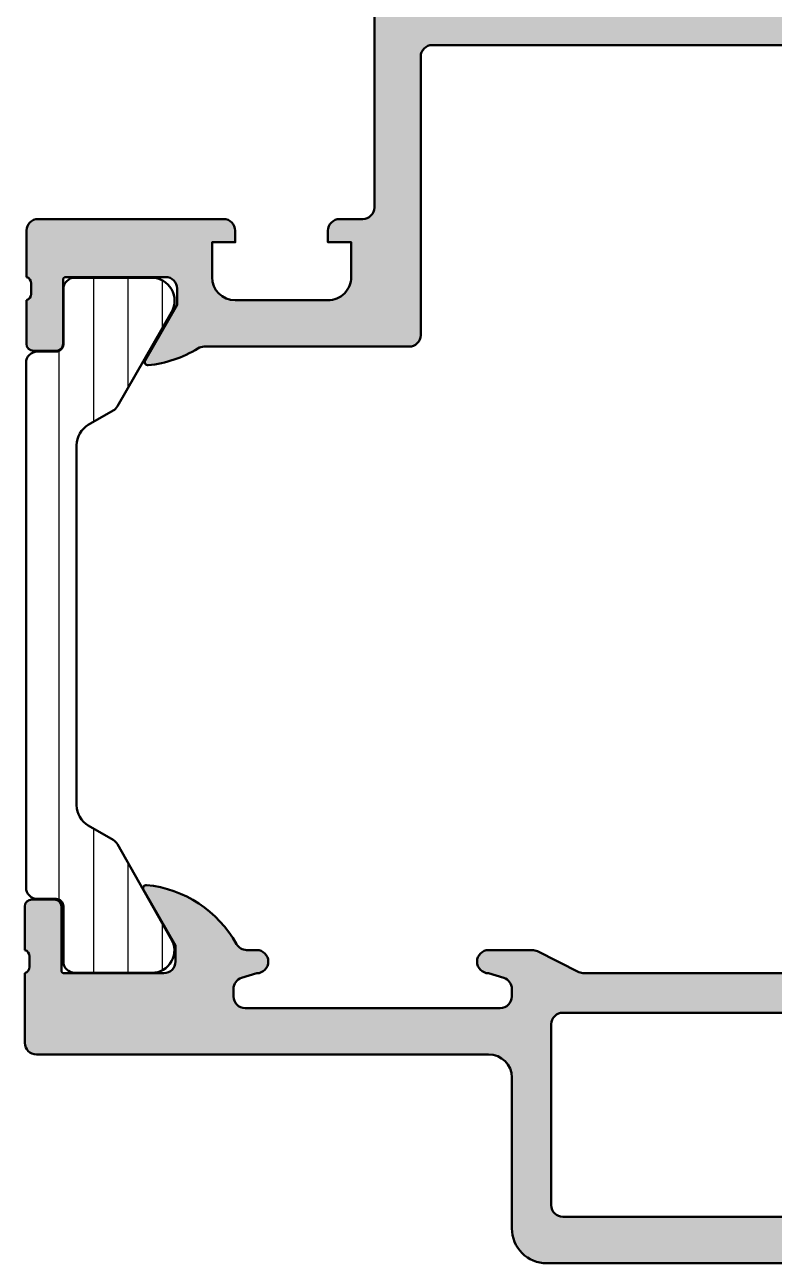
# Model space of a CAD drawing. Extents: x 0 to 77, y 0 to 90.
# Drawn here: x 0 to 32.3, y 0 to 53.4 of the extents above; entities that cross this region are included whole.
import ezdxf

# ---------------------------------------------------------------- set-up
doc = ezdxf.new("R2010")
doc.units = 0
for name, color, linetype, lineweight in [('0S-Alu contour', 7, 'Continuous', 50), ('0S-Alu hatch', 252, 'Continuous', 25), ('0S-Plastic contour', 254, 'Continuous', 50), ('0S-Plastic hatch', 253, 'Continuous', 25)]:
    doc.layers.add(name, color=color, linetype=linetype, lineweight=lineweight)

# ---------------------------------------------------------------- blocks, each defined once
blk = doc.blocks.new('284667__4654835F_B200_4663_AB99_54CA2F3E18E3___2FA3A716_C423_4C07_931E_E2A5D1A130B8_')
at = {"layer": '0S-Plastic hatch'}
h = blk.add_hatch(dxfattribs=at)
h.set_pattern_fill('ANSI31', color=256, scale=0.4680000000000001, angle=45, style=0)
h.set_pattern_definition([(90, (0, 0), (-1.4859, 0), [])])
edge = h.paths.add_edge_path()
edge.add_line((0.0543415525149698, 38.81053279069149), (0.0543415525151971, 16.19052602776552))
edge.add_arc((0.5443415525149115, 16.19052602776553), 0.4899999999997143, 180, 270.000079478924)
edge.add_line((0.5443422322276775, 15.70052602776628), (1.354329855271579, 15.70052715135641))
edge.add_ellipse((1.354330285293944, 15.3905271513566), major_axis=(-0.3100000000001104, 0), ratio=1, start_angle=180.0000397532266, end_angle=270.0000794789244, ccw=False)
edge.add_line((1.664330285293981, 15.39052736644912), (1.664331936645908, 13.01053250248621))
edge.add_arc((2.154334988424601, 13.01053284247481), 0.4900030517788111, 180.0000397532265, 270.0000000000017)
edge.add_line((2.154334988424615, 12.520529790696), (5.472567780732997, 12.52052979069832))
edge.add_arc((5.488499559655194, 13.48290635675195), 0.9625084292975266, 269.0515767422282, 392.7770683074696)
edge.add_line((6.297760617354125, 14.00398122369604), (3.996704089568815, 18.06370506614722))
edge.add_arc((3.571910046367584, 17.81947152860241), 0.4900000000009175, 29.89656660564373, 60.00684967706067)
edge.add_line((3.816859313529469, 18.24385326303234), (2.739446124284476, 18.86572633089807))
edge.add_ellipse((3.24434155251523, 19.74047235492555), major_axis=(-1.010000000000102, 0), ratio=1, start_angle=0, end_angle=60.0068496770603, ccw=False)
edge.add_line((2.234341552515129, 19.74047235492555), (2.234341552515012, 35.26058646353136))
edge.add_ellipse((3.244341552515102, 35.26058646353136), major_axis=(-1.01000000000009, 0), ratio=1, start_angle=299.99315032295556, end_angle=360, ccw=False)
edge.add_line((2.739446124284114, 36.1353324875587), (3.816859313529857, 36.75720555542524))
edge.add_arc((3.571910046368316, 37.18158728985429), 0.4899999999999763, 299.9931503229563, 330.1034333943558)
edge.add_line((3.99670408956873, 36.93735375230995), (6.330825133321633, 40.99707759476104))
edge.add_arc((5.472567780732953, 41.49052902775886), 0.9900000000000645, 330.1034333943548, 450.000000000002)
edge.add_line((5.472567780732918, 42.48052902775891), (2.154334988424814, 42.48052902776114))
edge.add_arc((2.154334988424839, 41.9905259759822), 0.4900030517789347, 90.00000000000291, 179.9996471734568)
edge.add_line((1.664331936655194, 41.99052899341423), (1.664330285293868, 39.61053145200695))
edge.add_ellipse((1.354330285294032, 39.61053166710044), major_axis=(-0.3099999999999099, 0), ratio=1, start_angle=89.99992052104591, end_angle=179.9999602467736, ccw=False)
edge.add_line((1.354329855271508, 39.30053166710083), (0.544342232227578, 39.30053279069092))
edge.add_arc((0.544341552514851, 38.81053279069151), 0.4899999999998837, 89.99992052108053, 180)
at = {"layer": '0S-Plastic contour', "color": 7}
for points in [[(5.472567780732918, 42.48052902775891), (2.154334988424814, 42.48052902776114)], [(1.664331936655194, 41.99052899341423), (1.664330285293868, 39.61053145200695)], [(3.99670408956873, 36.93735375230995), (6.330825133321633, 40.99707759476104)], [(1.354329855271508, 39.30053166710083), (0.544342232227578, 39.30053279069092)], [(0.0543415525149698, 38.81053279069149), (0.0543415525151971, 16.19052602776552)], [(2.739446124284114, 36.1353324875587), (3.816859313529857, 36.75720555542524)], [(2.234341552515129, 19.74047235492555), (2.234341552515012, 35.26058646353136)], [(3.816859313529469, 18.24385326303234), (2.739446124284476, 18.86572633089807)], [(6.297760617354125, 14.00398122369604), (3.996704089568815, 18.06370506614722)], [(0.5443422322276775, 15.70052602776628), (1.354329855271579, 15.70052715135641)], [(1.664330285293981, 15.39052736644912), (1.664331936645908, 13.01053250248621)], [(2.154334988424615, 12.520529790696), (5.472567780732997, 12.52052979069832)]]:
    blk.add_lwpolyline(points, dxfattribs=at)
for centre, radius, start, end in [((2.154334988424839, 41.9905259759822), 0.4900030517789347, 90.00000000000291, 179.9996471734568), ((5.472567780732953, 41.49052902775886), 0.9900000000000645, 330.1034333943548, 90.00000000000206), ((0.544341552514851, 38.81053279069151), 0.4899999999998837, 89.99992052108053, 180), ((3.571910046368316, 37.18158728985429), 0.4899999999999763, 299.9931503229563, 330.1034333943558), ((3.571910046367584, 17.81947152860241), 0.4900000000009175, 29.89656660564373, 60.00684967706067), ((0.5443415525149115, 16.19052602776553), 0.4899999999997143, 180, 270.000079478924), ((5.488499559655194, 13.48290635675195), 0.9625084292975266, 269.0515767422282, 32.77706830746964), ((2.154334988424601, 13.01053284247481), 0.4900030517788111, 180.0000397532265, 270.0000000000017)]:
    blk.add_arc(centre, radius, start, end, dxfattribs=at)
at = {"layer": '0S-Plastic contour', "color": 7, "extrusion": (0, 0, -1)}
for centre, radius, start, end in [((-1.354330285294032, 39.61053166710044), 0.3099999999999099, 180.0000397532265, 270.0000794789541), ((-3.244341552515102, 35.26058646353136), 1.01000000000009, 0, 60.00684967704444), ((-3.24434155251523, 19.74047235492555), 1.010000000000102, 299.9931503229397, 0), ((-1.354330285293944, 15.3905271513566), 0.3100000000001104, 89.99992052107557, 179.9999602467734)]:
    blk.add_arc(centre, radius, start, end, dxfattribs=at)
blk = doc.blocks.new('438080__EAB8A43A_E5EA_4B42_A806_507059F08C2A_')
at = {"layer": '0S-Alu hatch'}
h = blk.add_hatch(color=256, dxfattribs=at)
edge = h.paths.add_edge_path()
edge.add_arc((14.57237101104775, 87.51978678155895), 0.5000000000000818, 180, 258.7504882437624)
edge.add_line((14.47483002890507, 87.02939331014775), (14.66991199319043, 86.99059082295322))
edge.add_ellipse((14.57237101104792, 86.50019735154287), major_axis=(-0.4999999999992401, 0), ratio=1, start_angle=180, end_angle=258.7504882437632, ccw=False)
edge.add_line((15.07237101104716, 86.50019735154287), (15.07237101104722, 72.5295880670325))
edge.add_ellipse((14.57237101104768, 72.5295880670325), major_axis=(-0.4999999999995346, 0), ratio=1, start_angle=101.2495117562068, end_angle=180, ccw=False)
edge.add_line((14.66991199318999, 72.0391945956218), (14.47483002890496, 72.00039210842743))
edge.add_arc((14.57237101104729, 71.50999863701658), 0.4999999999996799, 101.2495117562064, 180)
edge.add_line((14.07237101104761, 71.50999863701657), (14.07237101104765, 69.5295880670331))
edge.add_arc((14.57237101104731, 69.52958806703313), 0.499999999999667, 180, 258.7504882436367)
edge.add_line((14.47483002890364, 69.03919459562256), (14.66991199319118, 69.00039210842714))
edge.add_ellipse((14.57237101104749, 68.50999863701654), major_axis=(-0.4999999999996934, 0), ratio=1, start_angle=179.9976988959704, end_angle=258.7504882436355, ccw=False)
edge.add_line((15.07237101064394, 68.50997855609472), (15.07144728778216, 45.50997719310258))
edge.add_ellipse((14.57144728818541, 45.50999727403315), major_axis=(-0.499999999999993, 0), ratio=1, start_angle=89.9999999999992, end_angle=179.9976988948617, ccw=False)
edge.add_line((14.5714472881854, 45.00999727403316), (13.57237101104801, 45.00999727403317))
edge.add_arc((13.57237101104801, 44.50999727403302), 0.5000000000001421, 89.9999999999992, 180)
edge.add_line((13.07237101104786, 44.509997274033), (13.0723710110479, 44.00999727403316))
edge.add_line((13.0723710110479, 44.00999727403316), (14.07237101104764, 44.00999727403305))
edge.add_line((14.07237101104764, 44.00999727403305), (14.07237101104775, 42.50999727403331))
edge.add_ellipse((13.07237101104757, 42.50999727403324), major_axis=(-1.000000000000184, 0), ratio=1, start_angle=89.9999999999983, end_angle=180, ccw=False)
edge.add_line((13.07237101104754, 41.50999727403305), (9.0723710110478, 41.50999727403316))
edge.add_ellipse((9.072371011047826, 42.50999727403312), major_axis=(-0.9999999999999573, 0), ratio=1, start_angle=0, end_angle=89.9999999999983, ccw=False)
edge.add_line((8.07237101104787, 42.50999727403318), (8.072371011047956, 44.00999727403305))
edge.add_line((8.072371011047956, 44.00999727403305), (9.072371011047814, 44.00999727403305))
edge.add_line((9.072371011047814, 44.00999727403305), (9.072371011048103, 44.50999727403277))
edge.add_arc((8.572371011048117, 44.50999727403305), 0.4999999999999858, 0, 90.00000000000081)
edge.add_line((8.57237101104811, 45.00999727403304), (0.5723671963501147, 45.00999727403294))
edge.add_arc((0.5723671963501218, 44.50999727403293), 0.5000000000000071, 90.00000000000081, 180)
edge.add_line((0.0723671963501147, 44.50999727403291), (0.0723671963502071, 42.50999727403323))
edge.add_ellipse((-0.0064692501928327, 42.24247668204012), major_axis=(-0.2788950563274266, 0), ratio=1, start_angle=178.8354106259151, end_angle=253.5801235805082, ccw=False)
edge.add_line((0.2723681963502109, 42.2368082740418), (0.2723681963502074, 41.78321427404141))
edge.add_ellipse((-0.0064998992929617, 41.77755361456468), major_axis=(-0.2789255417371439, 0), ratio=1, start_angle=106.4245945553553, end_angle=181.1628700728195, ccw=False)
edge.add_line((0.0723671963502071, 41.51001027404174), (0.0723671963502106, 39.62999927403323))
edge.add_arc((0.3723671963502042, 39.62999927403323), 0.2999999999999936, 180, 269.9999999999986)
edge.add_line((0.3723671963501971, 39.32999927403324), (1.352341515392986, 39.32999927403324))
edge.add_arc((1.352341515392989, 39.62999927403324), 0.3000000000000043, 269.9999999999993, 360)
edge.add_line((1.652341515392993, 39.62999927403324), (1.65234151539299, 42.38999727403323))
edge.add_ellipse((1.772341515392987, 42.38999727403323), major_axis=(-0.1199999999999974, 0), ratio=1, start_angle=270, end_angle=360, ccw=False)
edge.add_line((1.772341515392987, 42.50999727403324), (6.072367196350207, 42.50999727403323))
edge.add_ellipse((6.072367196350207, 42.00999727403323), major_axis=(-0.5, 0), ratio=1, start_angle=180, end_angle=270, ccw=False)
edge.add_line((6.572367196350207, 42.00999727403323), (6.572367196350207, 41.30999727403323))
edge.add_line((6.572367196350207, 41.30999727403323), (5.190871738727841, 38.91717695100569))
edge.add_arc((5.310486980998508, 38.84811705868154), 0.138119784648302, 150.0000000000014, 275.6225775507937)
edge.add_arc((4.834143955176326, 43.686606135881), 4.999999999999972, 275.6225775507945, 301.7565002298829)
edge.add_ellipse((7.728851117098912, 39.00999727403319), major_axis=(-0.4999999999999789, 0), ratio=1, start_angle=270, end_angle=301.7565002298826, ccw=False)
edge.add_line((7.728851117098912, 39.50999727403317), (16.57117885868404, 39.50999727403315))
edge.add_arc((16.57117885868404, 40.00999727403324), 0.5000000000000924, 270, 359.9973363370521)
edge.add_line((17.07117885814381, 40.0099740291893), (17.07173673653686, 52.01002051887662))
edge.add_ellipse((17.57173673599644, 52.0099972740335), major_axis=(-0.4999999999998933, 0), ratio=1, start_angle=270, end_angle=359.997336337189, ccw=False)
edge.add_line((17.57173673599644, 52.50999727403339), (49.07233667877129, 52.50999727403339))
edge.add_ellipse((49.07233667877128, 52.00999727403303), major_axis=(-0.5000000000003624, 0), ratio=1, start_angle=197.7484163560698, end_angle=269.9999999999992, ccw=False)
edge.add_arc((54.31055991994523, 53.68660613588086), 4.999999999999781, 197.7484163560698, 264.3774224492062)
edge.add_arc((53.83421689412314, 48.84811705868156), 0.1381197846482883, 264.3774224492046, 390.0000000000012)
edge.add_line((53.95383213639379, 48.91717695100571), (52.57233667877143, 51.30999727403327))
edge.add_line((52.57233667877143, 51.30999727403327), (52.57233667877142, 52.00999727403328))
edge.add_ellipse((53.07233667877142, 52.00999727403328), major_axis=(-0.5, 0), ratio=1, start_angle=270, end_angle=360, ccw=False)
edge.add_line((53.07233667877142, 52.50999727403328), (57.37236235972863, 52.50999727403326))
edge.add_ellipse((57.37236235972865, 52.38999727403325), major_axis=(-0.1200000000000045, 0), ratio=1, start_angle=180, end_angle=270.00000000000676, ccw=False)
edge.add_line((57.49236235972865, 52.38999727403325), (57.49236235972865, 49.62999927403328))
edge.add_arc((57.79236235972866, 49.62999927403328), 0.3000000000000114, 180, 270)
edge.add_line((57.79236235972866, 49.32999927403327), (58.77233667877142, 49.32999927403328))
edge.add_arc((58.77233667877142, 49.62999927403329), 0.3000000000000114, 270, 360)
edge.add_line((59.07233667877143, 49.62999927403329), (59.07233667877142, 51.5100102740418))
edge.add_ellipse((59.15120377441461, 51.77755361456473), major_axis=(-0.2789255417371551, 0), ratio=1, start_angle=-1.1628700728286958, end_angle=73.57540544464229, ccw=False)
edge.add_line((58.87233567877142, 51.78321427404151), (58.87233567877142, 52.23680827404178))
edge.add_ellipse((59.15117312531446, 52.24247668204014), major_axis=(-0.2788950563274162, 0), ratio=1, start_angle=-73.5801235805111, end_angle=1.1645893740940778, ccw=False)
edge.add_line((59.07233667877143, 52.50999727403325), (59.07233667877163, 53.80999727403329))
edge.add_arc((58.57233667877157, 53.80999727403336), 0.500000000000057, 0, 90)
edge.add_line((58.57233667877157, 54.30999727403342), (54.57233667877158, 54.30999727403342))
edge.add_ellipse((54.57233667877158, 54.80999727403338), major_axis=(-0.4999999999999574, 0), ratio=1, start_angle=0, end_angle=90, ccw=False)
edge.add_line((54.07233667877163, 54.80999727403338), (54.07233667877163, 67.50999727403328))
edge.add_ellipse((54.59736363276429, 68.00999727403328), major_axis=(-0.7250195186467849, 0), ratio=1, start_angle=-43.601349951590976, end_angle=43.60134995159109, ccw=False)
edge.add_line((54.07233667877163, 68.50999727403328), (54.07233667877163, 72.50996980821301))
edge.add_ellipse((54.59736363276429, 73.00996980821301), major_axis=(-0.7250195186467849, 0), ratio=1, start_angle=-43.601349951590976, end_angle=43.60134995159109, ccw=False)
edge.add_line((54.07233667877163, 73.50996980821301), (54.07233667877163, 80.20999727403333))
edge.add_line((54.07233667877163, 80.20999727403333), (56.57233667877154, 80.20999727403333))
edge.add_arc((56.57233667877154, 80.70999727403343), 0.5000000000000995, 270, 360)
edge.add_line((57.07233667877163, 80.70999727403346), (57.07233667877162, 81.00999727403324))
edge.add_arc((56.57233667877157, 81.00999727403322), 0.500000000000057, 0, 90)
edge.add_line((56.57233667877157, 81.5099972740333), (47.57233667877168, 81.5099972740333))
edge.add_ellipse((47.57233667877168, 82.00999727403332), major_axis=(-0.500000000000057, 0), ratio=1, start_angle=0, end_angle=90.0000000000008, ccw=False)
edge.add_line((47.07233667877162, 82.00999727403332), (47.07233667877162, 89.5099972740332))
edge.add_arc((46.57233667877152, 89.50999727403317), 0.5000000000001031, 0, 89.99999999999837)
edge.add_line((46.57233667877153, 90.00999727403327), (14.57240206368328, 90.0099972749148))
edge.add_arc((14.57240206368328, 89.50996622139864), 0.5000310535161674, 89.99999999999959, 180)
edge.add_line((14.07237101016711, 89.50996622139863), (14.07237101104767, 87.51978678133771))
edge = h.paths.add_edge_path()
edge.add_ellipse((17.30728834266148, 87.5099810485866), major_axis=(-0.5000102576033898, 0), ratio=1, start_angle=270.00001245512476, end_angle=360, ccw=False)
edge.add_line((17.30728823396779, 88.00999130618997), (44.77233657012726, 88.00999727403327))
edge.add_ellipse((44.77233667877158, 87.5099972740332), major_axis=(-0.5000000000000828, 0), ratio=1, start_angle=180, end_angle=270.00001244972145, ccw=False)
edge.add_line((45.27233667877166, 87.50999727403318), (45.27233667877153, 80.80999727403324))
edge.add_arc((46.27233667877148, 80.8099972740333), 0.9999999999999573, 180, 270)
edge.add_line((46.27233667877148, 79.80999727403335), (51.87233667877164, 79.80999727403335))
edge.add_ellipse((51.87233667877164, 79.3099972740333), major_axis=(-0.500000000000057, 0), ratio=1, start_angle=180, end_angle=270, ccw=False)
edge.add_line((52.3723366787717, 79.30999727403326), (52.37233667877158, 76.80999727403321))
edge.add_line((52.37233667877158, 76.80999727403321), (51.57233667877164, 76.0099972740334))
edge.add_line((51.57233667877164, 76.0099972740334), (51.57233667877164, 65.00999727403328))
edge.add_line((51.57233667877164, 65.00999727403328), (52.37233667877158, 64.20999727403323))
edge.add_line((52.37233667877158, 64.20999727403323), (52.37233667877158, 54.80999727403342))
edge.add_ellipse((51.87233667877158, 54.80999727403342), major_axis=(-0.5, 0), ratio=1, start_angle=90, end_angle=180, ccw=False)
edge.add_line((51.87233667877158, 54.30999727403342), (17.30727808763741, 54.30999727403342))
edge.add_ellipse((17.30727808763741, 54.80999727403346), major_axis=(-0.5000000000000356, 0), ratio=1, start_angle=0, end_angle=90, ccw=False)
edge.add_line((16.80727808763738, 54.80999727403344), (16.8072780850581, 87.5099810485866))
at = {"layer": '0S-Alu contour', "color": 7}
for points in [[(46.57233667877153, 90.00999727403327), (14.57240206368328, 90.0099972749148)], [(14.07237101016711, 89.50996622139863), (14.07237101104767, 87.51978678133771)], [(47.07233667877162, 82.00999727403332), (47.07233667877162, 89.5099972740332)], [(17.30728823396779, 88.00999130618997), (44.77233657012726, 88.00999727403327)], [(14.47483002890507, 87.02939331014775), (14.66991199319043, 86.99059082295322)], [(16.80727808763738, 54.80999727403344), (16.8072780850581, 87.5099810485866)], [(45.27233667877166, 87.50999727403318), (45.27233667877153, 80.80999727403324)], [(15.07237101104716, 86.50019735154287), (15.07237101104722, 72.5295880670325)], [(56.57233667877157, 81.5099972740333), (47.57233667877168, 81.5099972740333)], [(57.07233667877163, 80.70999727403346), (57.07233667877162, 81.00999727403324)], [(54.07233667877163, 73.50996980821301), (54.07233667877163, 80.20999727403333), (56.57233667877154, 80.20999727403333)], [(46.27233667877148, 79.80999727403335), (51.87233667877164, 79.80999727403335)], [(52.3723366787717, 79.30999727403326), (52.37233667877158, 76.80999727403321), (51.57233667877164, 76.0099972740334), (51.57233667877164, 65.00999727403328), (52.37233667877158, 64.20999727403323), (52.37233667877158, 54.80999727403342)], [(54.07233667877163, 68.50999727403328), (54.07233667877163, 72.50996980821301)], [(14.66991199318999, 72.0391945956218), (14.47483002890496, 72.00039210842743)], [(14.07237101104761, 71.50999863701657), (14.07237101104765, 69.5295880670331)], [(14.47483002890364, 69.03919459562256), (14.66991199319118, 69.00039210842714)], [(15.07237101064394, 68.50997855609472), (15.07144728778216, 45.50997719310258)], [(54.07233667877163, 54.80999727403338), (54.07233667877163, 67.50999727403328)], [(51.87233667877158, 54.30999727403342), (17.30727808763741, 54.30999727403342)], [(58.57233667877157, 54.30999727403342), (54.57233667877158, 54.30999727403342)], [(59.07233667877143, 52.50999727403325), (59.07233667877163, 53.80999727403329)], [(17.57173673599644, 52.50999727403339), (49.07233667877129, 52.50999727403339)], [(53.07233667877142, 52.50999727403328), (57.37236235972863, 52.50999727403326)], [(57.49236235972865, 52.38999727403325), (57.49236235972865, 49.62999927403328)], [(17.07117885814381, 40.0099740291893), (17.07173673653686, 52.01002051887662)], [(53.95383213639379, 48.91717695100571), (52.57233667877143, 51.30999727403327), (52.57233667877142, 52.00999727403328)], [(58.87233567877142, 51.78321427404151), (58.87233567877142, 52.23680827404178)], [(59.07233667877143, 49.62999927403329), (59.07233667877142, 51.5100102740418)], [(57.79236235972866, 49.32999927403327), (58.77233667877142, 49.32999927403328)], [(8.57237101104811, 45.00999727403304), (0.5723671963501147, 45.00999727403294)], [(14.5714472881854, 45.00999727403316), (13.57237101104801, 45.00999727403317)], [(0.0723671963501147, 44.50999727403291), (0.0723671963502071, 42.50999727403323)], [(8.07237101104787, 42.50999727403318), (8.072371011047956, 44.00999727403305), (9.072371011047814, 44.00999727403305), (9.072371011048103, 44.50999727403277)], [(13.07237101104786, 44.509997274033), (13.0723710110479, 44.00999727403316), (14.07237101104764, 44.00999727403305), (14.07237101104775, 42.50999727403331)], [(0.2723681963502109, 42.2368082740418), (0.2723681963502074, 41.78321427404141)], [(1.652341515392993, 39.62999927403324), (1.65234151539299, 42.38999727403323)], [(1.772341515392987, 42.50999727403324), (6.072367196350207, 42.50999727403323)], [(6.572367196350207, 42.00999727403323), (6.572367196350207, 41.30999727403323), (5.190871738727841, 38.91717695100569)], [(0.0723671963502071, 41.51001027404174), (0.0723671963502106, 39.62999927403323)], [(13.07237101104754, 41.50999727403305), (9.0723710110478, 41.50999727403316)], [(7.728851117098912, 39.50999727403317), (16.57117885868404, 39.50999727403315)], [(0.3723671963501971, 39.32999927403324), (1.352341515392986, 39.32999927403324)]]:
    blk.add_lwpolyline(points, dxfattribs=at)
for centre, radius, start, end in [((14.57240206368328, 89.50996622139864), 0.5000310535161674, 89.99999999999959, 180), ((46.57233667877152, 89.50999727403317), 0.5000000000001031, 0, 89.99999999999837), ((14.57237101104775, 87.51978678155895), 0.5000000000000818, 180, 258.7504882437624), ((56.57233667877157, 81.00999727403322), 0.500000000000057, 0, 90), ((46.27233667877148, 80.8099972740333), 0.9999999999999573, 180, 270), ((56.57233667877154, 80.70999727403343), 0.5000000000000995, 270, 0), ((14.57237101104729, 71.50999863701658), 0.4999999999996799, 101.2495117562064, 180), ((14.57237101104731, 69.52958806703313), 0.499999999999667, 180, 258.7504882436367), ((58.57233667877157, 53.80999727403336), 0.500000000000057, 0, 90), ((54.31055991994523, 53.68660613588086), 4.999999999999781, 197.7484163560698, 264.3774224492062), ((57.79236235972866, 49.62999927403328), 0.3000000000000114, 180, 270), ((58.77233667877142, 49.62999927403329), 0.3000000000000114, 270, 0), ((53.83421689412314, 48.84811705868156), 0.1381197846482883, 264.3774224492046, 30.00000000000119), ((0.5723671963501218, 44.50999727403293), 0.5000000000000071, 90.00000000000081, 180), ((8.572371011048117, 44.50999727403305), 0.4999999999999858, 0, 90.00000000000081), ((13.57237101104801, 44.50999727403302), 0.5000000000001421, 89.9999999999992, 180), ((0.3723671963502042, 39.62999927403323), 0.2999999999999936, 180, 269.9999999999986), ((1.352341515392989, 39.62999927403324), 0.3000000000000043, 269.9999999999993, 0), ((16.57117885868404, 40.00999727403324), 0.5000000000000924, 270, 359.9973363370521), ((4.834143955176326, 43.686606135881), 4.999999999999972, 275.6225775507945, 301.7565002298829), ((5.310486980998508, 38.84811705868154), 0.138119784648302, 150.0000000000014, 275.6225775507937)]:
    blk.add_arc(centre, radius, start, end, dxfattribs=at)
at = {"layer": '0S-Alu contour', "color": 7, "extrusion": (0, 0, -1)}
for centre, radius, start, end in [((-17.30728834266148, 87.5099810485866), 0.5000102576033898, 0, 89.99998754487525), ((-44.77233667877158, 87.5099972740332), 0.5000000000000828, 89.99998755027858, 180), ((-14.57237101104792, 86.50019735154287), 0.4999999999992401, 101.2495117562368, 180), ((-47.57233667877168, 82.00999727403332), 0.500000000000057, 269.9999999999992, 0), ((-51.87233667877164, 79.3099972740333), 0.500000000000057, 90, 180), ((-54.59736363276429, 73.00996980821301), 0.7250195186467849, 316.398650048409, 43.60134995159103), ((-14.57237101104768, 72.5295880670325), 0.4999999999995346, 180, 258.7504882437932), ((-14.57237101104749, 68.50999863701654), 0.4999999999996934, 101.2495117563645, 180.0023011040297), ((-54.59736363276429, 68.00999727403328), 0.7250195186467849, 316.398650048409, 43.60134995159103), ((-17.30727808763741, 54.80999727403346), 0.5000000000000356, 270, 0), ((-51.87233667877158, 54.80999727403342), 0.5, 180, 270), ((-54.57233667877158, 54.80999727403338), 0.4999999999999574, 270, 0), ((-17.57173673599644, 52.0099972740335), 0.4999999999998933, 0.0026636628110241, 90), ((-49.07233667877128, 52.00999727403303), 0.5000000000003624, 90.00000000000081, 162.2515836439302), ((-53.07233667877142, 52.00999727403328), 0.5, 0, 90), ((-57.37236235972865, 52.38999727403325), 0.1200000000000045, 89.99999999999324, 180), ((-59.15117312531446, 52.24247668204014), 0.2788950563274162, 358.8354106259059, 73.58012358051123), ((-59.15120377441461, 51.77755361456473), 0.2789255417371551, 286.4245945553577, 1.162870072828551), ((-14.57144728818541, 45.50999727403315), 0.499999999999993, 180.0023011051384, 270.0000000000008), ((0.0064692501928327, 42.24247668204012), 0.2788950563274266, 106.4198764194918, 181.164589374085), ((-1.772341515392987, 42.38999727403323), 0.1199999999999974, 0, 90), ((-6.072367196350207, 42.00999727403323), 0.5, 90, 180), ((-9.072371011047826, 42.50999727403312), 0.9999999999999573, 270.0000000000017, 0), ((-13.07237101104757, 42.50999727403324), 1.000000000000184, 180, 270.0000000000017), ((0.0064998992929617, 41.77755361456468), 0.2789255417371439, 178.8371299271805, 253.5754054446447), ((-7.728851117098912, 39.00999727403319), 0.4999999999999789, 58.24349977011742, 90)]:
    blk.add_arc(centre, radius, start, end, dxfattribs=at)
blk = doc.blocks.new('438090__1D4FF902_421C_4413_A478_3803F2E73E5B_')
at = {"layer": '0S-Alu hatch'}
h = blk.add_hatch(color=256, dxfattribs=at)
edge = h.paths.add_edge_path()
edge.add_arc((0.4999693078430312, 9.499980751315064), 0.4999769371497678, 180, 269.999977582978)
edge.add_line((0.4999691122266335, 9.000003814165336), (20.00000000062068, 8.999996185302791))
edge.add_ellipse((19.9999568214909, 7.999953005815289), major_axis=(-1.000043180419682, 0), ratio=1, start_angle=180.0029110088259, end_angle=269.9975261249228, ccw=False)
edge.add_line((21.00000000061986, 8.000003814697703), (21.00000000061986, 1.500000000001349))
edge.add_arc((22.49995687782077, 1.499956877767798), 1.499956877820764, 179.9983528046557, 270)
edge.add_line((22.49995687782077, -5.29659e-11), (76.49993840979471, -2.50047e-10))
edge.add_arc((76.49993840979423, 0.5000158144584923), 0.5000158147085393, 270.0000000000553, 360)
edge.add_line((76.99995422450277, 0.5000158144585207), (76.99995422518371, 4.499969482453011))
edge.add_arc((76.49992370667422, 4.499969482421718), 0.500030518509476, 0, 90.00000000000487)
edge.add_line((76.4999237066742, 5.000000000931194), (75.19992065339366, 5.000000000232699))
edge.add_arc((75.19992065375186, 4.500030514260481), 0.4999694859722173, 90.00000004104906, 180)
edge.add_line((74.69995116777963, 4.500030514260595), (74.69995117249464, 3.999999999999943))
edge.add_line((74.69995117249464, 3.999999999999943), (75.6999511724944, 3.999999999999957))
edge.add_line((75.6999511724944, 3.999999999999957), (75.69995117298981, 2.500031459641007))
edge.add_ellipse((74.69991971285435, 2.500031459640623), major_axis=(-1.000031460135453, 0), ratio=1, start_angle=90.0000000000008, end_angle=180, ccw=False)
edge.add_line((74.69991971285437, 1.49999999950517), (70.69995117237085, 1.499999999999985))
edge.add_ellipse((70.69995117249456, 2.50000000002906), major_axis=(-1.000000000029075, 0), ratio=1, start_angle=0, end_angle=89.9999999929114, ccw=False)
edge.add_line((69.69995117246549, 2.500000000029174), (69.69995117249474, 4.000000000000111))
edge.add_line((69.69995117249474, 4.000000000000111), (70.69995117249452, 4.000000000000028))
edge.add_line((70.69995117249452, 4.000000000000028), (70.69995117342577, 4.499969482421804))
edge.add_arc((70.19992065491633, 4.499969482421803), 0.5000305185094618, 0, 89.99999999998533)
edge.add_line((70.19992065491645, 5.000000000931265), (68.89995628233629, 5.000000000066959))
edge.add_arc((68.89995628269435, 4.499991838042591), 0.5000081620243684, 90.00000004102961, 180)
edge.add_line((68.39994812066999, 4.499991838042593), (68.3999481207366, 2.500000000000476))
edge.add_ellipse((67.8999176031584, 2.500030517578355), major_axis=(-0.5000305185094618, 0), ratio=1, start_angle=90.00000000070833, end_angle=179.9965031565945, ccw=False)
edge.add_line((67.89991760316458, 1.999999999068893), (62.49996238620998, 1.999999999933385))
edge.add_ellipse((62.49996238620997, 2.500008161957413), major_axis=(-0.5000081620240272, 0), ratio=1, start_angle=0, end_angle=90.00000000000239, ccw=False)
edge.add_line((61.99995422418594, 2.500008161974516), (61.99995422448516, 9.300018310081628))
edge.add_arc((61.49996948280894, 9.300018310081612), 0.4999847416762151, 0, 90.00000000667276)
edge.add_line((61.49996948275071, 9.800003051757827), (59.4999465955562, 9.80000305152491))
edge.add_ellipse((59.49994659555616, 10.29998779349309), major_axis=(-0.4999847419681789, 0), ratio=1, start_angle=0.0008940665281897964, end_angle=90.00000000000409, ccw=False)
edge.add_line((58.99996185364885, 10.29997999152532), (58.99992752367342, 12.49999727403326))
edge.add_ellipse((59.07876397021646, 12.76751786602638), major_axis=(-0.278895056327431, 0), ratio=1, start_angle=-1.16458937409692, end_angle=73.58012358050757, ccw=False)
edge.add_line((58.79992652367342, 12.77318627402475), (58.79992652367342, 13.22678027402474))
edge.add_ellipse((59.07879461931658, 13.23244093350184), major_axis=(-0.2789255417371441, 0), ratio=1, start_angle=-73.57540544464467, end_angle=1.1628700728937815, ccw=False)
edge.add_line((58.99992752367341, 13.49998427402477), (58.99992752367343, 15.37999527403326))
edge.add_arc((58.69992752367342, 15.37999527403327), 0.3000000000000114, 0, 90)
edge.add_line((58.69992752367342, 15.67999527403328), (57.71995320463062, 15.67999527403327))
edge.add_arc((57.71995320463062, 15.37999527403328), 0.29999999999999, 90, 180)
edge.add_line((57.41995320463063, 15.37999527403328), (57.41995320463063, 12.61999727403328))
edge.add_ellipse((57.29995320463062, 12.61999727403328), major_axis=(-0.1200000000000045, 0), ratio=1, start_angle=89.99999999999329, end_angle=180, ccw=False)
edge.add_line((57.29995320463061, 12.49999727403328), (52.99992483295728, 12.49999727392725))
edge.add_ellipse((52.99992483295734, 12.99998695392326), major_axis=(-0.4999896799960127, 0), ratio=1, start_angle=0, end_angle=89.99999999999352, ccw=False)
edge.add_line((52.49993515296132, 12.99998695392351), (52.49993515306818, 13.69999422227576))
edge.add_line((52.49993515306818, 13.69999422227576), (53.88817978197447, 16.1045199791116))
edge.add_arc((53.76121506891287, 16.16120146979521), 0.1390425465421644, 335.9423438027861, 446.6072913621825)
edge.add_line((53.76944351488446, 16.3000003257913), (53.72911453538862, 16.29452242051783))
edge.add_line((53.72911453538862, 16.29452242051783), (53.46851730638757, 16.26844515000985))
edge.add_arc((54.18897282583767, 11.32077076207215), 4.999853798318591, 98.28489453359082, 154.8580559001088)
edge.add_line((49.66281509691551, 13.44501985704171), (49.49991533339531, 12.99994312248061))
edge.add_ellipse((48.99990355209036, 13.00001178392422), major_axis=(-0.5000117860192348, 0), ratio=1, start_angle=90.41752632952978, end_angle=179.9921321635717, ccw=False)
edge.add_line((49.00354721031092, 12.50001327401353), (24.11804513130471, 12.50001327401352))
edge.add_ellipse((24.11804513130471, 13.0000132740134), major_axis=(-0.4999999999998792, 0), ratio=1, start_angle=63.430873876181806, end_angle=90.0000000000004, ccw=False)
edge.add_line((23.89440652773601, 12.55281558283675), (22.10533032995624, 13.44751273902446))
edge.add_arc((21.88229618724506, 13.0000132740135), 0.5000000000000071, 63.50829236468425, 90.00000000000081)
edge.add_line((21.88229618724505, 13.50001327401351), (19.99999237122532, 13.50001327401348))
edge.add_arc((19.99999237122533, 13.00001327401348), 0.4999999999999983, 90.0000000000004, 270.0000000000004)
edge.add_line((19.99999237122533, 12.50001327401348), (20.65711374568636, 12.29999814156889))
edge.add_ellipse((20.49998493691708, 11.82532927019139), major_axis=(-0.5000000000000401, 0), ratio=1, start_angle=180, end_angle=251.6839973318915, ccw=False)
edge.add_line((20.99998493691712, 11.82532927019124), (20.99998493697231, 11.49999833657189))
edge.add_ellipse((20.49998474052877, 11.49999833657204), major_axis=(-0.5000001964435401, 0), ratio=1, start_angle=89.9956509673811, end_angle=180, ccw=False)
edge.add_line((20.49994678804466, 10.99999814156889), (9.499984936522212, 10.99999814151366))
edge.add_ellipse((9.499984936522212, 11.4999907070375), major_axis=(-0.4999925655238381, 0), ratio=1, start_angle=0, end_angle=89.99999999999977, ccw=False)
edge.add_line((8.999992370998376, 11.4999907070374), (8.999992371225238, 11.82532927054028))
edge.add_ellipse((9.499992371225149, 11.82532927019163), major_axis=(-0.4999999999999112, 0), ratio=1, start_angle=288.3160026681413, end_angle=360, ccw=False)
edge.add_line((9.342863562455635, 12.29999814156891), (9.999992371225204, 12.50001327401342))
edge.add_arc((9.999992371225128, 13.00001327401342), 0.5, 270.0000000000088, 450.0000000000087)
edge.add_line((9.999992371225051, 13.50001327401342), (9.566823507544537, 13.50001327401331))
edge.add_ellipse((9.566823507544404, 14.00001327400794), major_axis=(-0.4999999999946319, 0), ratio=1, start_angle=29.127376471764194, end_angle=90.00000000001529, ccw=False)
edge.add_arc((4.761769130058155, 11.32392428366199), 4.999999999981186, 29.11358337103332, 84.37742244926226)
edge.add_arc((5.238112155873709, 16.16241336084329), 0.1381197846482459, 84.37742244926328, 209.9999999999918)
edge.add_line((5.118496913603083, 16.09335346851918), (6.499992371225117, 13.70053314549143))
edge.add_line((6.499992371225117, 13.70053314549143), (6.499992371225163, 13.00053314549186))
edge.add_ellipse((5.99999237122498, 13.00053314549183), major_axis=(-0.500000000000183, 0), ratio=1, start_angle=90.00000000000142, end_angle=180, ccw=False)
edge.add_line((5.999992371224992, 12.50053314549165), (1.69996669026781, 12.50053314549153))
edge.add_ellipse((1.699966690267807, 12.62053314549158), major_axis=(-0.1200000000000472, 0), ratio=1, start_angle=0, end_angle=90.0000000000017, ccw=False)
edge.add_line((1.57996669026776, 12.62053314549158), (1.579966690267756, 15.38053114549158))
edge.add_arc((1.279966690267762, 15.38053114549158), 0.2999999999999936, 0, 90)
edge.add_line((1.279966690267762, 15.68053114549157), (0.2999923712249739, 15.68053114549158))
edge.add_arc((0.2999923712249739, 15.38053114549158), 0.3000000000000043, 90, 180)
edge.add_line((-7.6287750304e-06, 15.38053114549158), (-7.6287750339e-06, 13.50052014548308))
edge.add_ellipse((-0.078874724418192, 13.23297680496014), major_axis=(-0.2789255417371464, 0), ratio=1, start_angle=178.8371299270778, end_angle=253.5754054446472, ccw=False)
edge.add_line((0.1999933712249699, 13.22731614548291), (0.1999933712249699, 12.77372214548307))
edge.add_ellipse((-0.0788440753180559, 12.76805373748468), major_axis=(-0.2788950563274133, 0), ratio=1, start_angle=106.41987641949191, end_angle=181.1645893741016, ccw=False)
edge.add_line((-7.6287750197e-06, 12.50053314549158), (-7.6293067366e-06, 9.499980751315025))
edge = h.paths.add_edge_path()
edge.add_ellipse((23.19995727601024, 10.29999694824248), major_axis=(-0.4999999999997744, 0), ratio=1, start_angle=270, end_angle=360, ccw=False)
edge.add_line((23.19995727601024, 10.79999694824225), (44.79995727601041, 10.7999969482424))
edge.add_ellipse((44.7999572760104, 10.2999969482424), major_axis=(-0.4999999999999965, 0), ratio=1, start_angle=180, end_angle=269.9999999999992, ccw=False)
edge.add_line((45.2999572760104, 10.29999694824235), (45.29995727601007, 7.299996948242455))
edge.add_arc((45.79995727601007, 7.299996948242399), 0.5, 180, 270)
edge.add_line((45.79995727601007, 6.799996948242399), (46.49995727601027, 6.799996948242401))
edge.add_arc((46.49995727601027, 7.299996948242401), 0.5, 270, 360)
edge.add_line((46.99995727601027, 7.299996948242378), (46.99995727601042, 10.29999694824243))
edge.add_ellipse((47.49995727601042, 10.29999694824241), major_axis=(-0.5000000000000036, 0), ratio=1, start_angle=270.0000000000008, end_angle=360, ccw=False)
edge.add_line((47.49995727601041, 10.79999694824241), (56.7999816904214, 10.79999694876638))
edge.add_ellipse((56.79998169042141, 10.30001983636723), major_axis=(-0.4999771123991507, 0), ratio=1, start_angle=180, end_angle=270.0000000000008, ccw=False)
edge.add_line((57.29995880282056, 10.30001983636665), (57.29995880186898, 9.59999237244849))
edge.add_arc((58.79995117280513, 9.59999237045104), 1.499992370936155, 180, 270.0000000000201)
edge.add_line((58.79995117280565, 8.099999999514885), (59.79995880188384, 8.10000000000029))
edge.add_ellipse((59.79997406114364, 7.60001525855636), major_axis=(-0.4999847416767828, 0), ratio=1, start_angle=180, end_angle=270.0017486357333, ccw=False)
edge.add_line((60.29995880282043, 7.600015258556357), (60.29995880188907, 2.500000000000213))
edge.add_ellipse((59.79995880165619, 2.500000000000212), major_axis=(-0.5000000002328875, 0), ratio=1, start_angle=90, end_angle=180, ccw=False)
edge.add_line((59.79995880165619, 1.999999999767325), (23.199957276019, 1.999999999999928))
edge.add_ellipse((23.19998141576512, 2.500024139755042), major_axis=(-0.5000241403378128, 0), ratio=1, start_angle=0.0027660786490741884, end_angle=89.99723392240497, ccw=False)
edge.add_line((22.69995727601001, 2.499999999999747), (22.69995727601047, 10.29999694824251))
at = {"layer": '0S-Alu contour', "color": 7}
for points in [[(5.118496913603083, 16.09335346851918), (6.499992371225117, 13.70053314549143), (6.499992371225163, 13.00053314549186)], [(52.49993515296132, 12.99998695392351), (52.49993515306818, 13.69999422227576), (53.88817978197447, 16.1045199791116)], [(53.76944351488446, 16.3000003257913), (53.72911453538862, 16.29452242051783), (53.46851730638757, 16.26844515000985)], [(1.279966690267762, 15.68053114549157), (0.2999923712249739, 15.68053114549158)], [(58.69992752367342, 15.67999527403328), (57.71995320463062, 15.67999527403327)], [(-7.6287750304e-06, 15.38053114549158), (-7.6287750339e-06, 13.50052014548308)], [(1.57996669026776, 12.62053314549158), (1.579966690267756, 15.38053114549158)], [(57.41995320463063, 15.37999527403328), (57.41995320463063, 12.61999727403328)], [(58.99992752367341, 13.49998427402477), (58.99992752367343, 15.37999527403326)], [(9.999992371225051, 13.50001327401342), (9.566823507544537, 13.50001327401331)], [(21.88229618724505, 13.50001327401351), (19.99999237122532, 13.50001327401348)], [(23.89440652773601, 12.55281558283675), (22.10533032995624, 13.44751273902446)], [(49.66281509691551, 13.44501985704171), (49.49991533339531, 12.99994312248061)], [(0.1999933712249699, 13.22731614548291), (0.1999933712249699, 12.77372214548307)], [(58.79992652367342, 12.77318627402475), (58.79992652367342, 13.22678027402474)], [(-7.6287750197e-06, 12.50053314549158), (-7.6293067366e-06, 9.499980751315025)], [(5.999992371224992, 12.50053314549165), (1.69996669026781, 12.50053314549153)], [(9.342863562455635, 12.29999814156891), (9.999992371225204, 12.50001327401342)], [(19.99999237122533, 12.50001327401348), (20.65711374568636, 12.29999814156889)], [(49.00354721031092, 12.50001327401353), (24.11804513130471, 12.50001327401352)], [(57.29995320463061, 12.49999727403328), (52.99992483295728, 12.49999727392725)], [(58.99996185364885, 10.29997999152532), (58.99992752367342, 12.49999727403326)], [(8.999992370998376, 11.4999907070374), (8.999992371225238, 11.82532927054028)], [(20.99998493691712, 11.82532927019124), (20.99998493697231, 11.49999833657189)], [(20.49994678804466, 10.99999814156889), (9.499984936522212, 10.99999814151366)], [(23.19995727601024, 10.79999694824225), (44.79995727601041, 10.7999969482424)], [(47.49995727601041, 10.79999694824241), (56.7999816904214, 10.79999694876638)], [(22.69995727601001, 2.499999999999747), (22.69995727601047, 10.29999694824251)], [(45.2999572760104, 10.29999694824235), (45.29995727601007, 7.299996948242455)], [(46.99995727601027, 7.299996948242378), (46.99995727601042, 10.29999694824243)], [(57.29995880282056, 10.30001983636665), (57.29995880186898, 9.59999237244849)], [(61.49996948275071, 9.800003051757827), (59.4999465955562, 9.80000305152491)], [(61.99995422418594, 2.500008161974516), (61.99995422448516, 9.300018310081628)], [(0.4999691122266335, 9.000003814165336), (20.00000000062068, 8.999996185302791)], [(58.79995117280565, 8.099999999514885), (59.79995880188384, 8.10000000000029)], [(21.00000000061986, 8.000003814697703), (21.00000000061986, 1.500000000001349)], [(60.29995880282043, 7.600015258556357), (60.29995880188907, 2.500000000000213)], [(45.79995727601007, 6.799996948242399), (46.49995727601027, 6.799996948242401)], [(70.19992065491645, 5.000000000931265), (68.89995628233629, 5.000000000066959)], [(76.4999237066742, 5.000000000931194), (75.19992065339366, 5.000000000232699)], [(68.39994812066999, 4.499991838042593), (68.3999481207366, 2.500000000000476)], [(69.69995117246549, 2.500000000029174), (69.69995117249474, 4.000000000000111), (70.69995117249452, 4.000000000000028), (70.69995117342577, 4.499969482421804)], [(74.69995116777963, 4.500030514260595), (74.69995117249464, 3.999999999999943), (75.6999511724944, 3.999999999999957), (75.69995117298981, 2.500031459641007)], [(76.99995422450277, 0.5000158144585207), (76.99995422518371, 4.499969482453011)], [(59.79995880165619, 1.999999999767325), (23.199957276019, 1.999999999999928)], [(67.89991760316458, 1.999999999068893), (62.49996238620998, 1.999999999933385)], [(74.69991971285437, 1.49999999950517), (70.69995117237085, 1.499999999999985)], [(22.49995687782077, -5.29659e-11), (76.49993840979471, -2.50047e-10)]]:
    blk.add_lwpolyline(points, dxfattribs=at)
for centre, radius, start, end in [((5.238112155873709, 16.16241336084329), 0.1381197846482459, 84.37742244926328, 209.9999999999918), ((4.761769130058155, 11.32392428366199), 4.999999999981186, 29.11358337103332, 84.37742244926226), ((54.18897282583767, 11.32077076207215), 4.999853798318591, 98.28489453359082, 154.8580559001088), ((53.76121506891287, 16.16120146979521), 0.1390425465421644, 335.9423438027861, 86.60729136218256), ((0.2999923712249739, 15.38053114549158), 0.3000000000000043, 90, 180), ((1.279966690267762, 15.38053114549158), 0.2999999999999936, 0, 90), ((57.71995320463062, 15.37999527403328), 0.29999999999999, 90, 180), ((58.69992752367342, 15.37999527403327), 0.3000000000000114, 0, 90), ((9.999992371225128, 13.00001327401342), 0.5, 270.0000000000088, 90.00000000000875), ((19.99999237122533, 13.00001327401348), 0.4999999999999983, 90.0000000000004, 270.0000000000004), ((21.88229618724506, 13.0000132740135), 0.5000000000000071, 63.50829236468425, 90.00000000000081), ((61.49996948280894, 9.300018310081612), 0.4999847416762151, 0, 90.00000000667276), ((0.4999693078430312, 9.499980751315064), 0.4999769371497678, 180, 269.999977582978), ((58.79995117280513, 9.59999237045104), 1.499992370936155, 180, 270.0000000000201), ((45.79995727601007, 7.299996948242399), 0.5, 180, 270), ((46.49995727601027, 7.299996948242401), 0.5, 270, 0), ((68.89995628269435, 4.499991838042591), 0.5000081620243684, 90.00000004102961, 180), ((70.19992065491633, 4.499969482421803), 0.5000305185094618, 0, 89.99999999998533), ((75.19992065375186, 4.500030514260481), 0.4999694859722173, 90.00000004104906, 180), ((76.49992370667422, 4.499969482421718), 0.500030518509476, 0, 90.00000000000487), ((22.49995687782077, 1.499956877767798), 1.499956877820764, 179.9983528046557, 270), ((76.49993840979423, 0.5000158144584923), 0.5000158147085393, 270.0000000000553, 0)]:
    blk.add_arc(centre, radius, start, end, dxfattribs=at)
at = {"layer": '0S-Alu contour', "color": 7, "extrusion": (0, 0, -1)}
for centre, radius, start, end in [((0.078874724418192, 13.23297680496014), 0.2789255417371464, 106.4245945553528, 181.1628700729222), ((-9.566823507544404, 14.00001327400794), 0.4999999999946319, 269.9999999999847, 330.8726235282358), ((-59.07879461931658, 13.23244093350184), 0.2789255417371441, 358.8371299271062, 73.57540544464473), ((-5.99999237122498, 13.00053314549183), 0.500000000000183, 180, 269.9999999999986), ((-48.99990355209036, 13.00001178392422), 0.5000117860192348, 180.0078678364284, 269.5824736704702), ((-52.99992483295734, 12.99998695392326), 0.4999896799960127, 270.0000000000065, 0), ((0.0788440753180559, 12.76805373748468), 0.2788950563274133, 178.8354106258984, 253.5801235805081), ((-1.699966690267807, 12.62053314549158), 0.1200000000000472, 269.9999999999983, 0), ((-9.499992371225149, 11.82532927019163), 0.4999999999999112, 0, 71.6839973318587), ((-20.49998493691708, 11.82532927019139), 0.5000000000000401, 108.3160026681085, 180), ((-24.11804513130471, 13.0000132740134), 0.4999999999998792, 269.9999999999996, 296.5691261238182), ((-57.29995320463062, 12.61999727403328), 0.1200000000000045, 180, 270.0000000000068), ((-59.07876397021646, 12.76751786602638), 0.278895056327431, 286.4198764194924, 1.164589374096924), ((-9.499984936522212, 11.4999907070375), 0.4999925655238382, 270.0000000000002, 0), ((-20.49998474052877, 11.49999833657204), 0.5000001964435401, 180, 270.004349032619), ((-23.19995727601024, 10.29999694824248), 0.4999999999997744, 0, 90), ((-44.7999572760104, 10.2999969482424), 0.4999999999999965, 90.00000000000081, 180), ((-47.49995727601042, 10.29999694824241), 0.5000000000000036, 0, 89.9999999999992), ((-56.79998169042141, 10.30001983636723), 0.4999771123991508, 89.9999999999992, 180), ((-59.49994659555616, 10.29998779349309), 0.4999847419681789, 269.9999999999959, 359.9991059334718), ((-19.9999568214909, 7.999953005815289), 1.000043180419682, 90.00247387507721, 179.9970889911741), ((-59.79997406114364, 7.60001525855636), 0.4999847416767829, 89.9982513642667, 180), ((-23.19998141576512, 2.500024139755042), 0.5000241403378128, 270.002766077595, 359.9972339213509), ((-59.79995880165619, 2.500000000000212), 0.5000000002328875, 180, 270), ((-62.49996238620997, 2.500008161957413), 0.5000081620240272, 269.9999999999976, 0), ((-67.8999176031584, 2.500030517578355), 0.5000305185094618, 180.0034968434056, 269.9999999992917), ((-70.69995117249456, 2.50000000002906), 1.000000000029075, 270.0000000070886, 0), ((-74.69991971285435, 2.500031459640623), 1.000031460135453, 180, 269.9999999999992)]:
    blk.add_arc(centre, radius, start, end, dxfattribs=at)
blk = doc.blocks.new('439040__9945DE89_0D5F_42B5_9BAB_B296E29AE02A_')
at = {"layer": '0S-Alu contour', "color": 7}
for name in ['438080__EAB8A43A_E5EA_4B42_A806_507059F08C2A_', '438090__1D4FF902_421C_4413_A478_3803F2E73E5B_']:
    blk.add_blockref(name, (0, 0), dxfattribs=at)
at = {"layer": '0S-Plastic contour', "color": 7}
blk.add_blockref('284667__4654835F_B200_4663_AB99_54CA2F3E18E3___2FA3A716_C423_4C07_931E_E2A5D1A130B8_', (0, 0), dxfattribs=at)

msp = doc.modelspace()

# ---------------------------------------------------------------- block references
at = {"layer": '0S-Alu contour', "color": 7}
msp.add_blockref('439040__9945DE89_0D5F_42B5_9BAB_B296E29AE02A_', (0, 0), dxfattribs=at)

doc.saveas('drawing.dxf')
